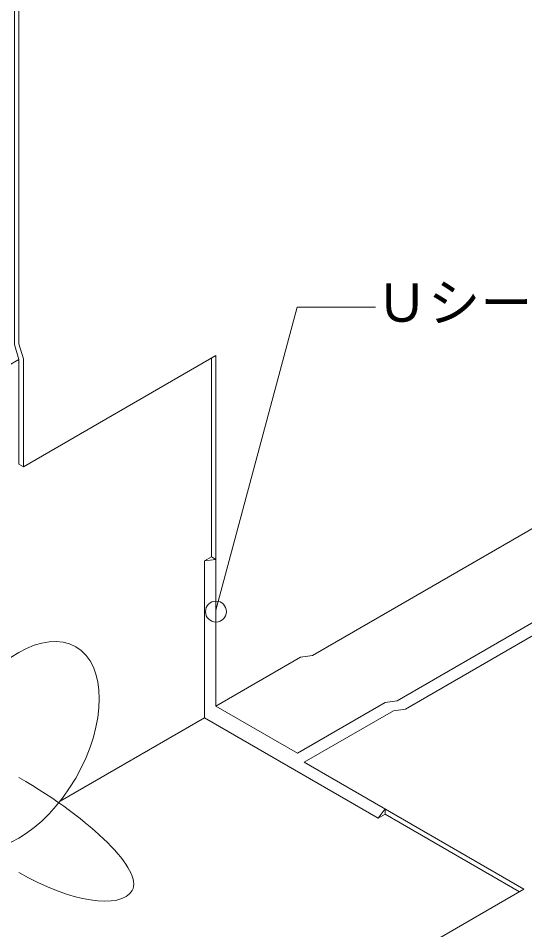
# Model space of a CAD drawing. Units: millimetres, scale not verified. Extents: x -1380 to 1380, y -955 to 955.
# Drawn here: x -146 to 47.7, y -143.7 to 204.9 of the extents above; entities that cross this region are included whole.
import ezdxf
from ezdxf.enums import TextEntityAlignment as Align

# ---------------------------------------------------------------- set-up
doc = ezdxf.new("R2010")
doc.units = ezdxf.units.MM
doc.header["$LTSCALE"] = 3
for name, color, linetype, lineweight in [('0-3_BOUSUI', 1, 'Continuous', 18), ('0-4_MOJI', 7, 'Continuous', 18), ('0-7_KANAMONO', 4, 'Continuous', 18)]:
    doc.layers.add(name, color=color, linetype=linetype, lineweight=lineweight)
doc.styles.add('ＭＳ ゴシック', font='')
doc.styles.get('ＭＳ ゴシック').set_extended_font_data('MS Gothic')

msp = doc.modelspace()

# ---------------------------------------------------------------- linework, layer by layer
at = {"layer": '0-3_BOUSUI'}
for p, q in [((-144.012, 33.389), (-70.4, 75.889)), ((-72.132, 74.889), (-72.132, -1.077)), ((-145.744, 34.389), (-144.012, 33.389)), ((-8.328, -100.947), (-74.73, -62.611)), ((47.38, -128.111), (-36.625, -79.611)), ((-5.73, -99.447), (-5.73, -97.447)), ((-91.184, -208.111), (47.38, -128.111))]:
    msp.add_line(p, q, dxfattribs=at)
for points in [[(-145.744, 34.389), (-145.744, 74.389), (-147.476, 80.113), (-147.476, 320)], [(-144.012, 33.389), (-144.012, 74.646), (-145.744, 80.369), (-145.744, 320)], [(-39.223, -76.111), (-5.737, -56.778), (-1.11, -56.106), (98.572, 1.445), (101.673, 4.815), (105.156, 7.947), (109.125, 12.238), (144.161, 32.466), (150.625, 34.198), (645.648, 320)], [(-36.625, -79.611), (-2.561, -59.944), (2.066, -59.273), (102.412, -1.338), (105.513, 2.032), (109.486, 5.447), (113.455, 9.738), (147.428, 29.352), (153.892, 31.084), (654.309, 320)], [(-39.223, -76.111), (-70.4, -58.111), (-70.4, 75.889)], [(-70.4, -58.111), (-38.069, -39.444), (-33.441, -38.773), (61.201, 15.869)], [(-74.73, -62.611), (-74.73, -2.577), (-72.132, -1.077), (-70.4, -2.077), (-74.73, -2.577)], [(45.648, -129.111), (-5.73, -99.447), (-8.328, -100.947), (-5.73, -97.447)]]:
    msp.add_lwpolyline(points, dxfattribs=at)
at = {"layer": '0-4_MOJI'}
for p, q in [((-70.4, -21.434), (-39.341, 94.477)), ((-39.341, 94.477), (-9.341, 94.477))]:
    msp.add_line(p, q, dxfattribs=at)
msp.add_circle((-70.4, -21.997), 4, dxfattribs=at)
at = {"layer": '0-7_KANAMONO'}
for p, q in [((-253.997, 11.889), (-145.744, 74.389)), ((-74.73, -62.611), (-130.012, -94.528))]:
    msp.add_line(p, q, dxfattribs=at)
msp.add_ellipse((-145.744, -73.111), major_axis=(-21.739, -37.653), ratio=0.57735, dxfattribs=at)
for centre, major_axis, ratio, start_param, end_param in [((-153.61, -99.069), (51.167, -29.541), 0.266272, 0, 1.5707963), ((-137.878, -108.152), (35.435, -20.459), 0.384488, 4.712389, 6.2831853)]:
    msp.add_ellipse(centre, major_axis=major_axis, ratio=ratio, start_param=start_param, end_param=end_param, dxfattribs=at)

# ---------------------------------------------------------------- texts
at = {"layer": '0-4_MOJI', "style": 'ＭＳ ゴシック'}
msp.add_text('Ｕシール', height=14.66, dxfattribs=at).set_placement((-9.341, 84.477), align=Align.BOTTOM_LEFT)

doc.saveas('drawing.dxf')
